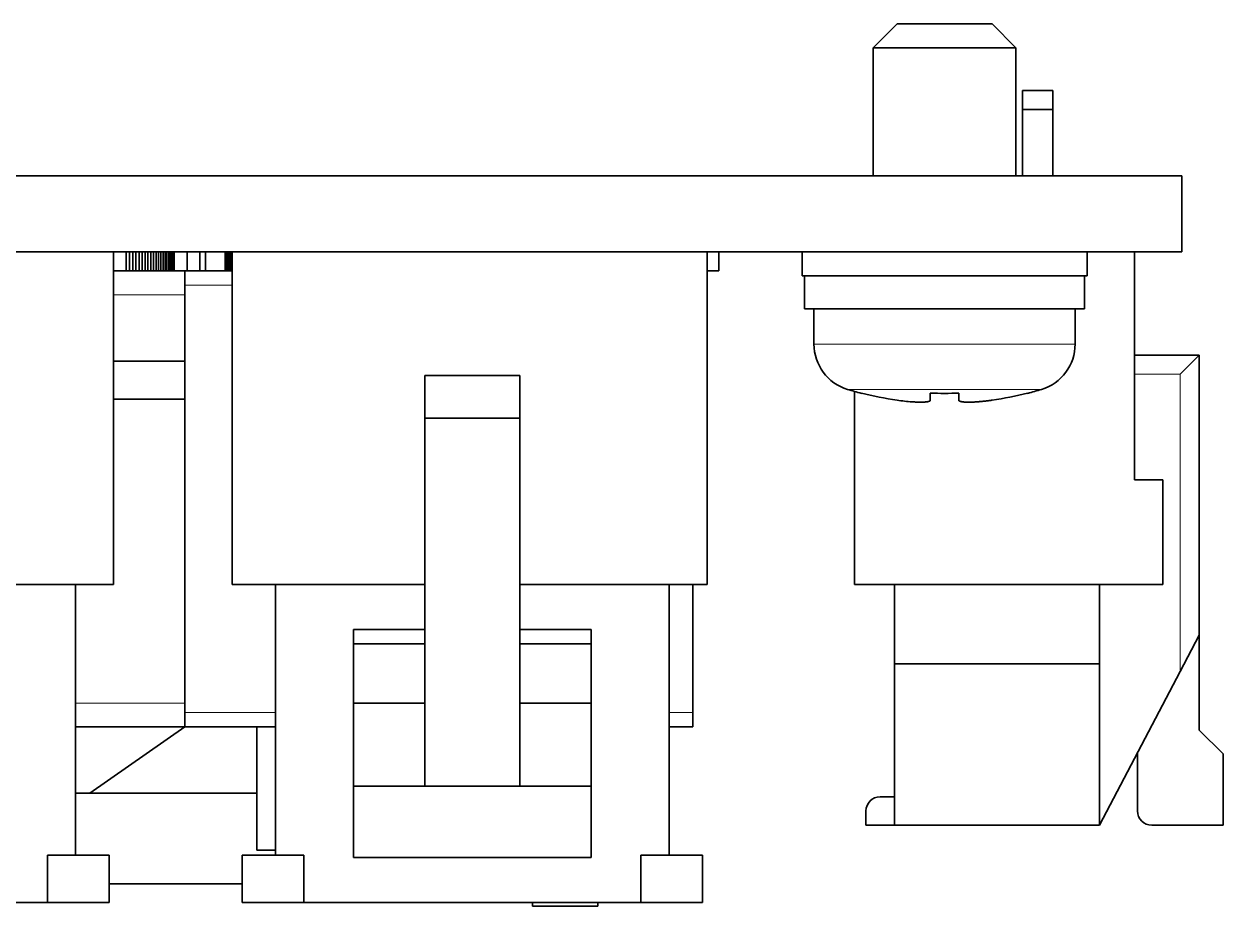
# Model space of a CAD drawing. Extents: x 23 to 417, y 3 to 294.
# Drawn here: x 148.58 to 161.21, y 208.57 to 217.85 of the extents above; entities that cross this region are included whole.
import ezdxf

# ---------------------------------------------------------------- set-up
doc = ezdxf.new("R2010")
doc.units = 0
doc.layers.get('0').update_dxf_attribs({"lineweight": 13})

# ---------------------------------------------------------------- blocks, each defined once
blk = doc.blocks.new('BLOCK3533')
at = {"color": 7, "lineweight": 35, "ltscale": 0.017678}
for p, q in [((75, -9.45), (74.5, -9.95)), ((77, -9.45), (77.5, -9.95)), ((81.864, -24.822), (81.364, -24.322)), ((81.364, -24.322), (81.864, -24.822))]:
    blk.add_line(p, q, dxfattribs=at)
at = {"color": 7, "lineweight": 35, "ltscale": 0.00306}
blk.add_line((75.122, -9.45), (75, -9.45), dxfattribs=at)
at = {"color": 7, "lineweight": 35, "ltscale": 0.04694}
blk.add_line((77, -9.45), (75.122, -9.45), dxfattribs=at)
at = {"color": 7, "lineweight": 35, "ltscale": 0.004591}
blk.add_line((74.684, -9.95), (74.5, -9.95), dxfattribs=at)
at = {"color": 7, "lineweight": 35, "ltscale": 0.0675}
for p, q in [((74.5, -12.65), (74.5, -9.95)), ((77.5, -12.65), (77.5, -9.95))]:
    blk.add_line(p, q, dxfattribs=at)
at = {"color": 7, "lineweight": 35, "ltscale": 0.070409}
blk.add_line((77.5, -9.95), (74.684, -9.95), dxfattribs=at)
at = {"color": 7, "lineweight": 35, "ltscale": 0.01}
for p, q in [((77.64, -10.85), (77.64, -11.25)), ((77.64, -11.25), (77.64, -10.85)), ((78.28, -11.25), (78.28, -10.85)), ((78.28, -11.25), (78.28, -10.85)), ((58.763, -14.25), (58.763, -14.65)), ((58.835, -14.25), (58.835, -14.65)), ((58.904, -14.25), (58.904, -14.65)), ((58.971, -14.25), (58.971, -14.65)), ((59.037, -14.25), (59.037, -14.65)), ((59.101, -14.25), (59.101, -14.65)), ((59.163, -14.25), (59.163, -14.65)), ((59.224, -14.25), (59.224, -14.65)), ((59.282, -14.25), (59.282, -14.65)), ((59.339, -14.25), (59.339, -14.65)), ((59.394, -14.25), (59.394, -14.65)), ((59.446, -14.25), (59.446, -14.65)), ((59.495, -14.25), (59.495, -14.65)), ((59.541, -14.25), (59.541, -14.65)), ((59.584, -14.25), (59.584, -14.65)), ((59.624, -14.25), (59.624, -14.65)), ((59.661, -14.25), (59.661, -14.65)), ((59.694, -14.25), (59.694, -14.65)), ((59.724, -14.25), (59.724, -14.65)), ((59.752, -14.25), (59.752, -14.65)), ((59.776, -14.25), (59.776, -14.65)), ((60.053, -14.25), (60.053, -14.65)), ((60.314, -14.25), (60.314, -14.65)), ((60.434, -14.25), (60.434, -14.65)), ((60.852, -14.25), (60.852, -14.65)), ((60.856, -14.25), (60.856, -14.65)), ((60.863, -14.25), (60.863, -14.65)), ((60.872, -14.25), (60.872, -14.65)), ((60.884, -14.25), (60.884, -14.65)), ((60.898, -14.25), (60.898, -14.65)), ((60.914, -14.25), (60.914, -14.65)), ((60.933, -14.25), (60.933, -14.65)), ((60.953, -14.25), (60.953, -14.65)), ((60.977, -14.25), (60.977, -14.65)), ((71.247, -14.25), (71.247, -14.65))]:
    blk.add_line(p, q, dxfattribs=at)
at = {"color": 7, "lineweight": 35, "ltscale": 0.016}
for p, q in [((78.28, -10.85), (77.64, -10.85)), ((78.28, -10.85), (77.64, -10.85)), ((77.64, -11.25), (78.28, -11.25)), ((78.28, -11.25), (77.64, -11.25))]:
    blk.add_line(p, q, dxfattribs=at)
at = {"color": 7, "lineweight": 35, "ltscale": 0.035}
for p, q in [((77.64, -11.25), (77.64, -12.65)), ((77.64, -12.65), (77.64, -11.25)), ((78.28, -12.65), (78.28, -11.25)), ((78.28, -12.65), (78.28, -11.25)), ((60, -16.55), (60, -15.15))]:
    blk.add_line(p, q, dxfattribs=at)
at = {"color": 7, "lineweight": 35}
for p, q in [((81, -12.65), (-20.3, -12.65)), ((81, -14.25), (-81, -14.25))]:
    blk.add_line(p, q, dxfattribs=at)
at = {"color": 7, "lineweight": 35, "ltscale": 0.04}
blk.add_line((81, -14.25), (81, -12.65), dxfattribs=at)
at = {"color": 7, "lineweight": 35, "ltscale": 0.175}
for p, q in [((58.5, -14.25), (58.5, -21.25)), ((61, -14.25), (61, -21.25)), ((71, -14.25), (71, -21.25))]:
    blk.add_line(p, q, dxfattribs=at)
at = {"color": 7, "lineweight": 35, "ltscale": 0.0125}
for p, q in [((73, -14.75), (73, -14.25)), ((79, -14.75), (79, -14.25)), ((60, -14.65), (60, -15.15)), ((60, -23.75), (60, -24.25))]:
    blk.add_line(p, q, dxfattribs=at)
at = {"color": 7, "lineweight": 35, "ltscale": 0.12}
blk.add_line((80, -19.05), (80, -14.25), dxfattribs=at)
blk.add_line((80, -19.05), (80, -14.25), dxfattribs=at)
at = {"color": 7, "lineweight": 35, "ltscale": 0.006583}
blk.add_line((58.763, -14.65), (58.5, -14.65), dxfattribs=at)
at = {"color": 7, "lineweight": 35, "ltscale": 0.00178}
blk.add_line((58.763, -14.65), (58.835, -14.65), dxfattribs=at)
at = {"color": 7, "lineweight": 35, "ltscale": 0.001735}
blk.add_line((58.835, -14.65), (58.904, -14.65), dxfattribs=at)
at = {"color": 7, "lineweight": 35, "ltscale": 0.001689}
blk.add_line((58.904, -14.65), (58.971, -14.65), dxfattribs=at)
at = {"color": 7, "lineweight": 35, "ltscale": 0.001643}
blk.add_line((58.971, -14.65), (59.037, -14.65), dxfattribs=at)
at = {"color": 7, "lineweight": 35, "ltscale": 0.001598}
blk.add_line((59.037, -14.65), (59.101, -14.65), dxfattribs=at)
at = {"color": 7, "lineweight": 35, "ltscale": 0.001553}
blk.add_line((59.101, -14.65), (59.163, -14.65), dxfattribs=at)
at = {"color": 7, "lineweight": 35, "ltscale": 0.001508}
blk.add_line((59.163, -14.65), (59.224, -14.65), dxfattribs=at)
at = {"color": 7, "lineweight": 35, "ltscale": 0.001463}
blk.add_line((59.224, -14.65), (59.282, -14.65), dxfattribs=at)
at = {"color": 7, "lineweight": 35, "ltscale": 0.001417}
blk.add_line((59.282, -14.65), (59.339, -14.65), dxfattribs=at)
at = {"color": 7, "lineweight": 35, "ltscale": 0.001372}
blk.add_line((59.339, -14.65), (59.394, -14.65), dxfattribs=at)
at = {"color": 7, "lineweight": 35, "ltscale": 0.001309}
blk.add_line((59.394, -14.65), (59.446, -14.65), dxfattribs=at)
at = {"color": 7, "lineweight": 35, "ltscale": 0.001231}
blk.add_line((59.446, -14.65), (59.495, -14.65), dxfattribs=at)
at = {"color": 7, "lineweight": 35, "ltscale": 0.001152}
blk.add_line((59.495, -14.65), (59.541, -14.65), dxfattribs=at)
at = {"color": 7, "lineweight": 35, "ltscale": 0.001073}
blk.add_line((59.541, -14.65), (59.584, -14.65), dxfattribs=at)
at = {"color": 7, "lineweight": 35, "ltscale": 0.0009941}
blk.add_line((59.584, -14.65), (59.624, -14.65), dxfattribs=at)
at = {"color": 7, "lineweight": 35, "ltscale": 0.000915525}
blk.add_line((59.624, -14.65), (59.661, -14.65), dxfattribs=at)
at = {"color": 7, "lineweight": 35, "ltscale": 0.00083695}
blk.add_line((59.661, -14.65), (59.694, -14.65), dxfattribs=at)
at = {"color": 7, "lineweight": 35, "ltscale": 0.0007576}
blk.add_line((59.694, -14.65), (59.724, -14.65), dxfattribs=at)
at = {"color": 7, "lineweight": 35, "ltscale": 0.000679775}
blk.add_line((59.724, -14.65), (59.752, -14.65), dxfattribs=at)
at = {"color": 7, "lineweight": 35, "ltscale": 0.000600425}
blk.add_line((59.752, -14.65), (59.776, -14.65), dxfattribs=at)
at = {"color": 7, "lineweight": 35, "ltscale": 0.006924}
blk.add_line((59.776, -14.65), (60.053, -14.65), dxfattribs=at)
at = {"color": 7, "lineweight": 35, "ltscale": 0.0075}
for p, q in [((60, -14.95), (60, -14.65)), ((60, -24.25), (60, -23.95)), ((70.7, -24.25), (70.7, -23.95)), ((74.644, -25.722), (74.944, -25.722)), ((74.644, -25.722), (74.944, -25.722)), ((74.344, -26.322), (74.344, -26.022)), ((74.344, -26.322), (74.344, -26.022))]:
    blk.add_line(p, q, dxfattribs=at)
at = {"color": 7, "lineweight": 35, "ltscale": 0.009537}
blk.add_line((60.053, -14.65), (60.434, -14.65), dxfattribs=at)
at = {"color": 7, "lineweight": 35, "ltscale": 0.010445}
blk.add_line((60.434, -14.65), (60.852, -14.65), dxfattribs=at)
at = {"color": 7, "lineweight": 35, "ltscale": 0.000112925}
blk.add_line((60.852, -14.65), (60.856, -14.65), dxfattribs=at)
at = {"color": 7, "lineweight": 35, "ltscale": 0.00017165}
blk.add_line((60.856, -14.65), (60.863, -14.65), dxfattribs=at)
at = {"color": 7, "lineweight": 35, "ltscale": 0.00022965}
blk.add_line((60.863, -14.65), (60.872, -14.65), dxfattribs=at)
at = {"color": 7, "lineweight": 35, "ltscale": 0.0002884}
blk.add_line((60.872, -14.65), (60.884, -14.65), dxfattribs=at)
at = {"color": 7, "lineweight": 35, "ltscale": 0.000346375}
blk.add_line((60.884, -14.65), (60.898, -14.65), dxfattribs=at)
at = {"color": 7, "lineweight": 35, "ltscale": 0.000405125}
blk.add_line((60.898, -14.65), (60.914, -14.65), dxfattribs=at)
at = {"color": 7, "lineweight": 35, "ltscale": 0.00046385}
blk.add_line((60.914, -14.65), (60.933, -14.65), dxfattribs=at)
at = {"color": 7, "lineweight": 35, "ltscale": 0.000522625}
blk.add_line((60.933, -14.65), (60.953, -14.65), dxfattribs=at)
at = {"color": 7, "lineweight": 35, "ltscale": 0.0005806}
blk.add_line((60.953, -14.65), (60.977, -14.65), dxfattribs=at)
at = {"color": 7, "lineweight": 35, "ltscale": 0.00063935}
blk.add_line((60.977, -14.65), (61.002, -14.65), dxfattribs=at)
at = {"color": 7, "lineweight": 35, "ltscale": 0.006183}
blk.add_line((71, -14.65), (71.247, -14.65), dxfattribs=at)
at = {"color": 7, "lineweight": 35, "ltscale": 0.009181}
blk.add_line((73.367, -14.75), (73, -14.75), dxfattribs=at)
at = {"color": 7, "lineweight": 35, "ltscale": 0.0175}
for p, q in [((73.05, -15.45), (73.05, -14.75)), ((78.95, -15.45), (78.95, -14.75))]:
    blk.add_line(p, q, dxfattribs=at)
at = {"color": 7, "lineweight": 35, "ltscale": 0.140819}
blk.add_line((79, -14.75), (73.367, -14.75), dxfattribs=at)
at = {"color": 7, "lineweight": 13, "ltscale": 0.037499}
blk.add_line((58.5, -15.15), (60, -15.15), dxfattribs=at)
at = {"color": 7, "lineweight": 35, "ltscale": 0.041202}
blk.add_line((60, -14.95), (60, -16.598), dxfattribs=at)
at = {"color": 7, "lineweight": 13, "ltscale": 0.025001}
blk.add_line((60, -14.95), (61, -14.95), dxfattribs=at)
at = {"color": 7, "lineweight": 35, "ltscale": 0.009028}
blk.add_line((73.411, -15.45), (73.05, -15.45), dxfattribs=at)
at = {"color": 7, "lineweight": 35, "ltscale": 0.018478}
for p, q in [((73.25, -16.189), (73.25, -15.45)), ((78.75, -16.189), (78.75, -15.45))]:
    blk.add_line(p, q, dxfattribs=at)
at = {"color": 7, "lineweight": 35, "ltscale": 0.138472}
blk.add_line((78.95, -15.45), (73.411, -15.45), dxfattribs=at)
at = {"color": 7, "lineweight": 13, "ltscale": 0.008416}
blk.add_line((73.587, -16.189), (73.25, -16.189), dxfattribs=at)
at = {"color": 7, "lineweight": 13, "ltscale": 0.129084}
blk.add_line((78.75, -16.189), (73.587, -16.189), dxfattribs=at)
at = {"color": 7, "lineweight": 35, "ltscale": 0.037499}
for p, q in [((58.5, -16.55), (60, -16.55)), ((58.5, -17.35), (60, -17.35))]:
    blk.add_line(p, q, dxfattribs=at)
at = {"color": 7, "lineweight": 35, "ltscale": 0.02}
blk.add_line((60, -16.55), (60, -17.35), dxfattribs=at)
at = {"color": 7, "lineweight": 35, "ltscale": 0.034111}
blk.add_line((80, -16.422), (81.365, -16.422), dxfattribs=at)
blk.add_line((80, -16.422), (81.365, -16.422), dxfattribs=at)
at = {"color": 7, "lineweight": 35, "ltscale": 0.014145}
blk.add_line((81.365, -16.422), (80.964, -16.822), dxfattribs=at)
blk.add_line((81.365, -16.422), (80.964, -16.822), dxfattribs=at)
at = {"color": 7, "lineweight": 35, "ltscale": 0.147502}
blk.add_line((81.364, -22.322), (81.364, -16.422), dxfattribs=at)
blk.add_line((81.364, -22.322), (81.364, -16.422), dxfattribs=at)
at = {"color": 7, "lineweight": 35, "ltscale": 0.022315}
for p, q in [((65.055, -16.855), (65.055, -17.747)), ((67.055, -16.855), (67.055, -17.747))]:
    blk.add_line(p, q, dxfattribs=at)
at = {"color": 7, "lineweight": 35, "ltscale": 0.05}
for p, q in [((65.055, -16.855), (67.055, -16.855)), ((65.055, -17.747), (67.055, -17.747)), ((81.364, -24.322), (81.364, -22.322)), ((81.364, -22.322), (81.364, -24.322))]:
    blk.add_line(p, q, dxfattribs=at)
at = {"color": 7, "lineweight": 13, "ltscale": 0.024109}
blk.add_line((80.964, -16.822), (80, -16.822), dxfattribs=at)
blk.add_line((80.964, -16.822), (80, -16.822), dxfattribs=at)
at = {"color": 7, "lineweight": 13, "ltscale": 0.156548}
for p, q in [((80.964, -23.083), (80.964, -16.822)), ((80.964, -16.822), (80.964, -23.083))]:
    blk.add_line(p, q, dxfattribs=at)
at = {"color": 7, "lineweight": 13, "ltscale": 0.006248}
blk.add_line((74.208, -17.146), (73.958, -17.146), dxfattribs=at)
at = {"color": 7, "lineweight": 13, "ltscale": 0.095835}
blk.add_line((78.042, -17.146), (74.208, -17.146), dxfattribs=at)
at = {"color": 7, "lineweight": 35, "ltscale": 0.166175}
blk.add_line((60, -17.303), (60, -23.95), dxfattribs=at)
at = {"color": 7, "lineweight": 35, "ltscale": 0.16}
blk.add_line((60, -23.75), (60, -17.35), dxfattribs=at)
at = {"color": 7, "lineweight": 35, "ltscale": 0.101569}
for p, q in [((74.1, -17.187), (74.1, -21.25)), ((74.1, -21.25), (74.1, -17.187))]:
    blk.add_line(p, q, dxfattribs=at)
at = {"color": 7, "lineweight": 35, "ltscale": 0.000166026}
for p, q in [((74.25, -17.228), (74.25, -17.221)), ((77.75, -17.228), (77.75, -17.221))]:
    blk.add_line(p, q, dxfattribs=at)
at = {"color": 7, "lineweight": 35, "ltscale": 0.003766}
for p, q in [((75.7, -17.372), (75.7, -17.221)), ((76.3, -17.372), (76.3, -17.221))]:
    blk.add_line(p, q, dxfattribs=at)
at = {"color": 7, "lineweight": 35, "ltscale": 0.003427}
blk.add_line((76.686, -17.406), (76.822, -17.394), dxfattribs=at)
at = {"color": 7, "lineweight": 35, "ltscale": 0.193817}
for p, q in [((65.055, -17.747), (65.055, -25.5)), ((67.055, -17.747), (67.055, -25.5))]:
    blk.add_line(p, q, dxfattribs=at)
at = {"color": 7, "lineweight": 35, "ltscale": 0.015}
for p, q in [((80.6, -19.05), (80, -19.05)), ((80.6, -19.05), (80, -19.05)), ((74.944, -26.322), (74.344, -26.322)), ((74.944, -26.322), (74.344, -26.322))]:
    blk.add_line(p, q, dxfattribs=at)
at = {"color": 7, "lineweight": 35, "ltscale": 0.055}
blk.add_line((80.6, -19.05), (80.6, -21.25), dxfattribs=at)
blk.add_line((80.6, -19.05), (80.6, -21.25), dxfattribs=at)
at = {"color": 7, "lineweight": 35, "ltscale": 0.098625}
for p, q in [((54.555, -21.25), (58.5, -21.25)), ((67.055, -21.25), (71, -21.25))]:
    blk.add_line(p, q, dxfattribs=at)
at = {"color": 7, "lineweight": 35, "ltscale": 0.1425}
for p, q in [((57.7, -21.25), (57.7, -26.95)), ((61.91, -21.25), (61.91, -26.95)), ((70.2, -21.25), (70.2, -26.95))]:
    blk.add_line(p, q, dxfattribs=at)
at = {"color": 7, "lineweight": 35, "ltscale": 0.101375}
blk.add_line((61, -21.25), (65.055, -21.25), dxfattribs=at)
at = {"color": 7, "lineweight": 35, "ltscale": 0.067499}
blk.add_line((70.7, -21.25), (70.7, -23.95), dxfattribs=at)
at = {"color": 7, "lineweight": 35, "ltscale": 0.1625}
blk.add_line((74.1, -21.25), (80.6, -21.25), dxfattribs=at)
blk.add_line((74.1, -21.25), (80.6, -21.25), dxfattribs=at)
at = {"color": 7, "lineweight": 35, "ltscale": 0.04179}
for p, q in [((74.944, -21.25), (74.944, -22.922)), ((74.944, -22.922), (74.944, -21.25)), ((79.264, -21.25), (79.264, -22.922)), ((79.264, -22.922), (79.264, -21.25))]:
    blk.add_line(p, q, dxfattribs=at)
at = {"color": 7, "lineweight": 35, "ltscale": 0.0375}
for p, q in [((63.555, -22.2), (65.055, -22.2)), ((67.055, -22.2), (68.555, -22.2)), ((63.555, -22.5), (65.055, -22.5)), ((67.055, -22.5), (68.555, -22.5)), ((63.555, -23.75), (65.055, -23.75)), ((67.055, -23.75), (68.555, -23.75)), ((81.864, -26.322), (81.864, -24.822)), ((81.864, -24.822), (81.864, -26.322)), ((63.555, -25.5), (63.555, -27)), ((68.555, -25.5), (68.555, -27)), ((80.364, -26.322), (81.864, -26.322)), ((81.864, -26.322), (80.364, -26.322))]:
    blk.add_line(p, q, dxfattribs=at)
at = {"color": 7, "lineweight": 35, "ltscale": 0.007503}
for p, q in [((63.555, -22.5), (63.555, -22.2)), ((68.555, -22.5), (68.555, -22.2))]:
    blk.add_line(p, q, dxfattribs=at)
at = {"color": 7, "lineweight": 35, "ltscale": 0.021513}
blk.add_line((80.964, -23.083), (81.364, -22.322), dxfattribs=at)
blk.add_line((80.964, -23.083), (81.364, -22.322), dxfattribs=at)
at = {"color": 7, "lineweight": 35, "ltscale": 0.03125}
for p, q in [((63.555, -22.5), (63.555, -23.75)), ((68.555, -22.5), (68.555, -23.75))]:
    blk.add_line(p, q, dxfattribs=at)
at = {"color": 7, "lineweight": 35, "ltscale": 0.085}
for p, q in [((74.944, -22.922), (74.944, -26.322)), ((74.944, -26.322), (74.944, -22.922)), ((79.264, -22.922), (79.264, -26.322)), ((79.264, -26.322), (79.264, -22.922))]:
    blk.add_line(p, q, dxfattribs=at)
at = {"color": 7, "lineweight": 35, "ltscale": 0.108}
for p, q in [((79.264, -22.922), (74.944, -22.922)), ((79.264, -22.922), (74.944, -22.922)), ((74.944, -26.322), (79.264, -26.322)), ((79.264, -26.322), (74.944, -26.322))]:
    blk.add_line(p, q, dxfattribs=at)
at = {"color": 7, "lineweight": 35, "ltscale": 0.091431}
blk.add_line((80.964, -23.083), (79.264, -26.322), dxfattribs=at)
blk.add_line((80.964, -23.083), (79.264, -26.322), dxfattribs=at)
at = {"color": 7, "lineweight": 13, "ltscale": 0.057499}
blk.add_line((60, -23.75), (57.7, -23.75), dxfattribs=at)
at = {"color": 7, "lineweight": 13, "ltscale": 0.047751}
blk.add_line((60, -23.95), (61.91, -23.95), dxfattribs=at)
at = {"color": 7, "lineweight": 35, "ltscale": 0.04375}
for p, q in [((63.555, -23.75), (63.555, -25.5)), ((68.555, -23.75), (68.555, -25.5))]:
    blk.add_line(p, q, dxfattribs=at)
at = {"color": 7, "lineweight": 13, "ltscale": 0.012499}
blk.add_line((70.2, -23.95), (70.7, -23.95), dxfattribs=at)
at = {"color": 7, "lineweight": 35, "ltscale": 0.057499}
blk.add_line((60, -24.25), (57.7, -24.25), dxfattribs=at)
at = {"color": 7, "lineweight": 35, "ltscale": 0.061033}
blk.add_line((60, -24.25), (58, -25.65), dxfattribs=at)
at = {"color": 7, "lineweight": 35, "ltscale": 0.047751}
blk.add_line((60, -24.25), (61.91, -24.25), dxfattribs=at)
at = {"color": 7, "lineweight": 35, "ltscale": 0.064934}
blk.add_line((61.516, -26.847), (61.516, -24.25), dxfattribs=at)
at = {"color": 7, "lineweight": 35, "ltscale": 0.012499}
blk.add_line((70.2, -24.25), (70.7, -24.25), dxfattribs=at)
at = {"color": 7, "lineweight": 35, "ltscale": 0.030595}
for p, q in [((80.064, -24.798), (80.064, -26.022)), ((80.064, -26.022), (80.064, -24.798))]:
    blk.add_line(p, q, dxfattribs=at)
at = {"color": 7, "lineweight": 35, "ltscale": 0.125}
for p, q in [((63.555, -25.5), (68.555, -25.5)), ((63.555, -27), (68.555, -27))]:
    blk.add_line(p, q, dxfattribs=at)
at = {"color": 7, "lineweight": 35, "ltscale": 0.007499}
blk.add_line((58, -25.65), (57.7, -25.65), dxfattribs=at)
at = {"color": 7, "lineweight": 35, "ltscale": 0.095392}
blk.add_line((61.516, -25.65), (57.7, -25.65), dxfattribs=at)
at = {"color": 7, "lineweight": 35, "ltscale": 0.0325}
for p, q in [((58.405, -26.95), (57.105, -26.95)), ((62.505, -26.95), (61.205, -26.95)), ((70.905, -26.95), (69.605, -26.95)), ((58.405, -27.95), (57.105, -27.95)), ((62.505, -27.95), (61.205, -27.95)), ((70.905, -27.95), (69.605, -27.95))]:
    blk.add_line(p, q, dxfattribs=at)
at = {"color": 7, "lineweight": 35, "ltscale": 0.025}
for p, q in [((57.105, -26.95), (57.105, -27.95)), ((58.405, -26.95), (58.405, -27.95)), ((61.205, -26.95), (61.205, -27.95)), ((62.505, -26.95), (62.505, -27.95)), ((69.605, -26.95), (69.605, -27.95)), ((70.905, -26.95), (70.905, -27.95))]:
    blk.add_line(p, q, dxfattribs=at)
at = {"color": 7, "lineweight": 35, "ltscale": 0.009858}
blk.add_line((61.91, -26.847), (61.516, -26.847), dxfattribs=at)
at = {"color": 7, "lineweight": 35, "ltscale": 0.07}
blk.add_line((58.405, -27.554), (61.205, -27.554), dxfattribs=at)
at = {"color": 7, "lineweight": 35, "ltscale": 0.1775}
for p, q in [((50.005, -27.95), (57.105, -27.95)), ((62.505, -27.95), (69.605, -27.95))]:
    blk.add_line(p, q, dxfattribs=at)
at = {"color": 7, "lineweight": 35, "ltscale": 0.001824}
for p, q in [((67.32, -28.023), (67.32, -27.95)), ((68.7, -27.95), (68.7, -28.023))]:
    blk.add_line(p, q, dxfattribs=at)
at = {"color": 7, "lineweight": 35, "ltscale": 0.034504}
blk.add_line((68.7, -28.023), (67.32, -28.023), dxfattribs=at)
at = {"color": 7, "lineweight": 35}
for centre, radius, start, end in [((74.25, -16.189), 1, 180, 253.0422), ((77.75, -16.189), 1, 286.9578, 360), ((76, -10.45), 7, 253.0422, 255.5224), ((76, -10.45), 7, 284.4776, 286.9578), ((76, -10.449), 6.994, 255.509, 261.7788), ((75.645, -12.967), 4.452, 261.6741, 265.7454), ((76, -10.449), 6.779, 267.4636, 272.5364), ((76, -10.449), 6.779, 267.4636, 272.5364), ((76.492, -14.855), 2.559, 270.2142, 274.3332), ((76, -10.45), 6.993, 278.2207, 284.4915), ((74.644, -26.022), 0.3, 90, 180), ((74.644, -26.022), 0.3, 90, 180), ((80.364, -26.022), 0.3, 180, 270), ((80.364, -26.022), 0.3, 180, 270)]:
    blk.add_arc(centre, radius, start, end, dxfattribs=at)
for points, knots in [([(75.314, -17.406), (75.397, -17.412), (75.451, -17.414), (75.493, -17.414), (75.562, -17.414), (75.626, -17.407), (75.642, -17.404), (75.671, -17.399), (75.692, -17.387), (75.696, -17.383), (75.7, -17.379), (75.7, -17.372)], [0, 0, 0, 0, 0, 0, 3.488442, 3.488442, 3.488442, 5.229942, 5.229942, 5.229942, 5.79468, 5.79468, 5.79468, 5.79468, 5.79468, 5.79468]), ([(75.509, -17.413), (75.537, -17.413), (75.563, -17.412), (75.588, -17.411), (75.626, -17.407), (75.661, -17.4), (75.671, -17.397), (75.687, -17.392), (75.697, -17.382), (75.699, -17.379), (75.7, -17.376), (75.7, -17.372)], [0, 0, 0, 0, 0, 0, 2.018028, 2.018028, 2.018028, 3.046104, 3.046104, 3.046104, 3.381932, 3.381932, 3.381932, 3.381932, 3.381932, 3.381932]), ([(77, -17.372), (76.95, -17.379), (76.911, -17.384), (76.878, -17.388), (76.751, -17.402), (76.685, -17.407), (76.643, -17.41), (76.548, -17.414), (76.477, -17.414), (76.442, -17.413), (76.397, -17.411), (76.355, -17.403), (76.346, -17.401), (76.33, -17.397), (76.315, -17.391), (76.31, -17.388), (76.302, -17.383), (76.3, -17.374), (76.3, -17.373), (76.3, -17.373), (76.3, -17.372)], [0, 0, 0, 0, 0, 0, 0.647352, 0.647352, 0.647352, 2.886415, 2.886415, 2.886415, 5.757566, 5.757566, 5.757566, 6.467897, 6.467897, 6.467897, 7.2005, 7.2005, 7.2005, 7.272679, 7.272679, 7.272679, 7.272679, 7.272679, 7.272679])]:
    blk.add_open_spline(points, degree=5, knots=knots, dxfattribs=at)

msp = doc.modelspace()

# ---------------------------------------------------------------- block references
at = {"lineweight": 0, "xscale": 0.5, "yscale": 0.5, "zscale": 0.5}
msp.add_blockref('BLOCK3533', (120.2741, 222.58), dxfattribs=at)

doc.saveas('drawing.dxf')
